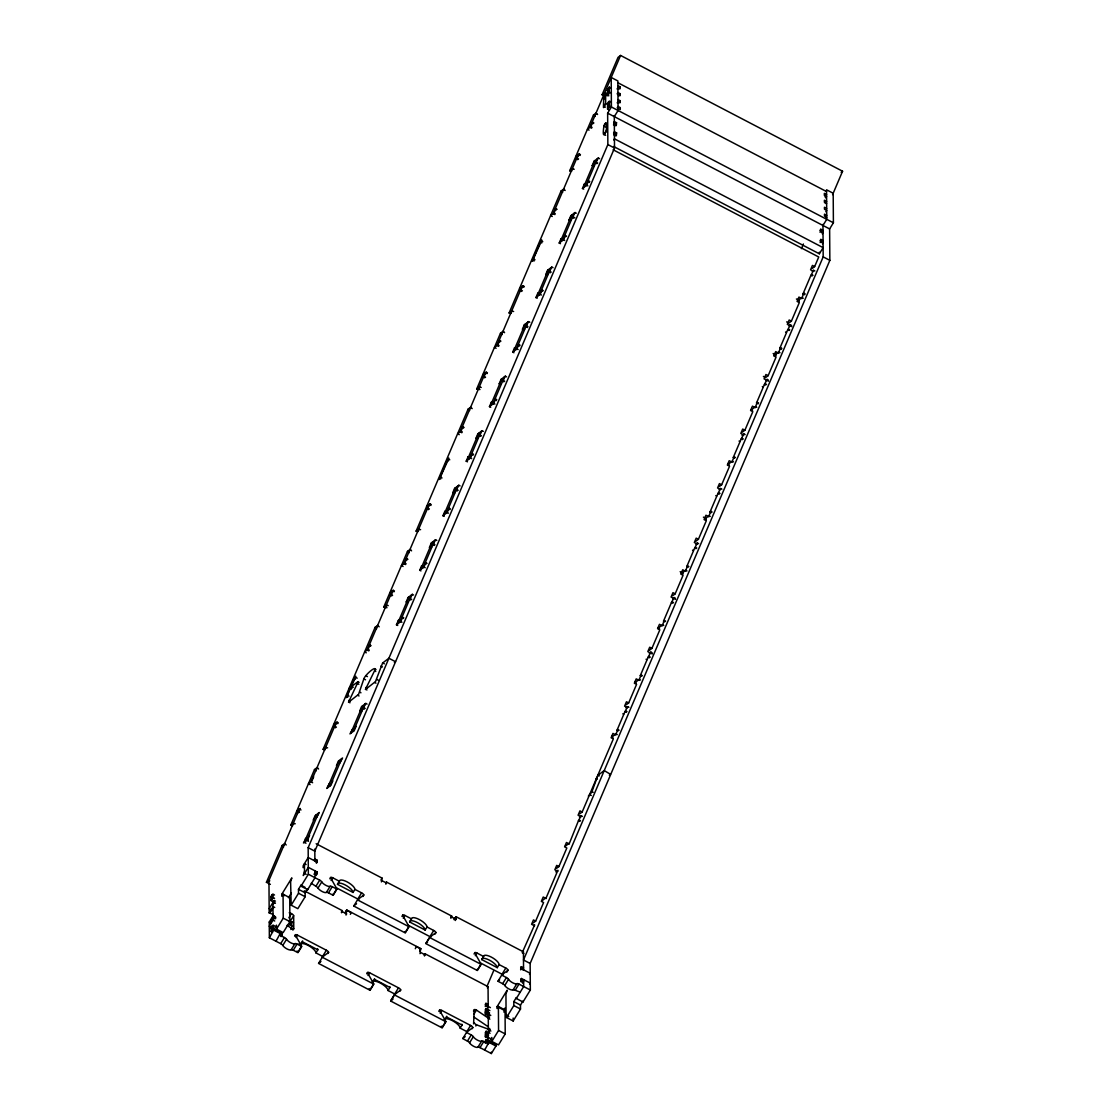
<?xml version="1.0" encoding="UTF-8"?>
<svg xmlns="http://www.w3.org/2000/svg" width="1109" height="1109" viewBox="0 0 1109 1109"><rect width="100%" height="100%" fill="white"/><g stroke="black" fill="none" stroke-linecap="round" stroke-linejoin="round"><path stroke-width="1.5" d="M607.482 90.605C611.697 80.375 607.455 95.873 608.758 95.873M607.58 104.523C609.673 95.596 610.657 109.181 607.607 108.821M348.628 702.205L358.567 694.373L363.849 678.902C364.944 674.757 377.781 664.014 374.537 670.834L365.443 689.396M365.526 689.424L375.494 681.591L382.605 663.016L388.899 658.261L395.566 661.726L394.402 662.6M588.366 796.11L591.721 792.242L597.89 775.371L604.225 770.561L610.505 774.332M591.929 791.771L593.218 792.311M270.374 884.372L266.423 882.307L282.116 845.502L284.653 843.589A2.551 2.315 52.9 0 1 285.249 844.004L286.191 844.975M292.693 825.692L291.417 825.498A2.551 2.315 52.9 0 1 290.738 825.248L314.485 769.549L317.022 767.622A2.551 2.315 52.9 0 1 317.618 768.052L318.574 769.008M325.076 749.726L323.8 749.532A2.551 2.315 52.9 0 1 323.121 749.296L375.105 627.334L377.642 625.421A2.551 2.315 52.9 0 1 378.238 625.836L379.195 626.807M386.972 607.718L384.407 607.33A2.551 2.315 52.9 0 1 383.742 607.08L407.474 551.381L410.025 549.454A2.551 2.315 52.9 0 1 410.621 549.884L411.564 550.84M418.065 531.558L416.79 531.363A2.551 2.315 52.9 0 1 416.111 531.128L468.095 409.166L470.632 407.253A2.551 2.315 52.9 0 1 471.228 407.668L472.184 408.639M479.961 389.55L477.397 389.148A2.551 2.315 52.9 0 1 476.731 388.912L500.478 333.213L503.015 331.286A2.551 2.315 52.9 0 1 503.611 331.716L504.567 332.672M511.055 313.39L509.78 313.195A2.551 2.315 52.9 0 1 509.1 312.96L561.085 190.998L563.635 189.084A2.551 2.315 52.9 0 1 564.231 189.5L565.174 190.471M571.676 171.188L570.4 170.98A2.551 2.315 52.9 0 1 569.721 170.744L593.467 115.031L596.004 113.118A2.551 2.315 52.9 0 1 596.6 113.548L597.557 114.504M604.058 95.222L602.769 95.027A2.551 2.315 52.9 0 1 602.104 94.778L618.046 57.363L620.583 55.45L842.577 171.23L832.609 194.616M620.583 55.45L589.946 127.341L591.61 128.2M335.542 727.767L334.294 727.116L336.997 722.111L338.245 722.763M366.275 652.827L364.611 651.953L367.994 649.389L369.851 645.036L371.099 645.688M391.727 595.963L390.479 595.311L393.182 590.307L394.43 590.958M403.08 566.463L401.416 565.59L404.813 563.039L406.67 558.673L407.918 559.324M428.531 509.599L427.284 508.948L429.987 503.943L431.235 504.595M459.265 434.659L457.601 433.785L460.984 431.221L462.855 426.868L464.103 427.519M484.716 377.795L483.469 377.143L486.172 372.139L487.419 372.79M496.083 348.295L494.42 347.422L497.802 344.871L499.66 340.505L500.908 341.156M521.521 291.431L520.273 290.78L522.991 285.775L524.238 286.427M552.268 216.477L550.591 215.617L553.987 213.053L555.845 208.686L557.092 209.338M577.706 159.627L576.458 158.975L579.175 153.971L580.423 154.622M589.073 130.127L587.41 129.254L590.792 126.703L592.65 122.337L593.897 122.988M306.167 837.974L303.464 842.979L307.706 839.776L309.563 835.424L308.718 836.061M360.979 711.631L359.732 710.98L361.589 706.627L365.818 703.425L367.065 704.076M397.715 625.462L396.454 624.811L398.325 620.444L400.418 620.458M407.474 602.547L406.227 601.896L408.084 597.543L412.312 594.341L413.56 594.992M420.963 570.913L419.715 570.262L421.572 565.909L423.666 565.923M430.722 548.012L429.474 547.361L431.332 542.994L435.56 539.792L436.807 540.443M444.21 516.378L442.962 515.727L444.82 511.36L446.913 511.374M453.969 493.463L452.722 492.812L454.579 488.459L458.807 485.257L460.069 485.908M467.457 461.829L466.21 461.178L468.067 456.825L470.161 456.825M477.217 438.928L475.969 438.277L477.827 433.91L482.068 430.708L483.316 431.359M490.705 407.294L489.457 406.643L491.315 402.276L493.408 402.29M500.464 384.379L499.216 383.728L501.074 379.375L505.316 376.173L506.563 376.824M513.952 352.745L512.705 352.094L514.562 347.741L516.655 347.741M523.711 329.844L522.464 329.193L524.321 324.826L528.563 321.624L529.811 322.275M537.2 298.21L535.952 297.559L537.81 293.192L539.903 293.206M546.959 275.295L545.711 274.644L547.569 270.291L551.811 267.089L553.058 267.74M560.447 243.661L559.199 243.01L561.057 238.657L563.15 238.657M570.206 220.76L568.959 220.109L570.816 215.742L575.058 212.54L576.306 213.191M583.694 189.126L582.447 188.475L584.304 184.108L586.398 184.122M593.454 166.211L592.206 165.56L594.077 161.207L598.306 158.005L599.553 158.656M315.94 815.073L304.31 842.341L305.973 843.214M327.557 787.792L339.188 760.524M350.804 733.257L362.435 705.989M397.313 624.173L408.93 596.905M420.561 569.624L432.177 542.356M443.808 515.089L455.425 487.821M467.055 460.54L478.672 433.272M490.303 406.005L501.92 378.724M513.55 351.456L525.167 324.188M536.798 296.921L548.414 269.639M560.045 242.372L571.676 215.104M583.292 187.837L594.923 160.555M318.477 813.147L306.846 840.414L308.524 841.287M330.108 785.879L341.724 758.611M353.355 731.33L364.972 704.063M399.85 622.246L411.467 594.978M423.097 567.711L434.714 540.443M446.345 513.162L457.962 485.894M469.592 458.627L481.209 431.359M492.84 404.078L504.47 376.81M516.087 349.543L527.718 322.275M539.334 294.994L550.965 267.726M562.582 240.459L574.212 213.191M585.829 185.91L597.46 158.642M364.362 709.081L363.114 708.429L365.818 703.425M396.454 624.811L400.696 621.608L402.553 617.242L403.801 617.893M410.857 599.997L409.609 599.345L412.312 594.341M419.715 570.262L423.943 567.073L425.801 562.707L427.048 563.358M434.104 545.448L432.857 544.796L435.56 539.792M442.962 515.727L447.19 512.524L449.048 508.158L450.296 508.809M457.352 490.913L456.104 490.261L458.807 485.257M466.21 461.178L470.438 457.989L472.295 453.623L473.543 454.274M480.599 436.364L479.351 435.712L482.068 430.708M489.457 406.643L493.685 403.44L495.543 399.074L496.79 399.725M503.846 381.829L502.599 381.177L505.316 376.173M512.705 352.094L516.933 348.905L518.79 344.539L520.038 345.19M527.524 327.502L525.846 326.628L528.563 321.624M535.952 297.559L540.18 294.356L542.038 289.99L543.285 290.641M550.355 272.745L549.094 272.093L551.811 267.089M559.199 243.01L563.427 239.821L565.285 235.455L566.547 236.106M573.603 218.196L572.355 217.544L575.058 212.54M582.447 188.475L586.675 185.272L588.532 180.906L589.794 181.557M596.85 163.661L595.602 163.009L598.306 158.005M314.956 870.828L314.998 877.718L307.664 889.668L301.01 886.188L308.344 874.239L308.163 847.678L607.857 144.572L607.635 113.16L611.406 107.005L611.198 77.464L617.865 80.943L618.073 110.484L614.303 116.625L607.635 113.16M614.289 115.586L614.511 148.038L314.817 851.158L308.163 847.678M345.398 913.261L346.673 910.253L351.123 912.568L350.361 914.343M415.307 948.722L416.235 946.531L420.671 948.847L419.743 951.037M454.149 919.222L454.732 917.864L456.395 918.737M487.003 986.331L493.796 970.403M801.447 248.652L803.415 244.008M613.041 737.776L611.794 737.125L612.376 735.752M636.289 683.227L635.041 682.576L635.623 681.217M659.536 628.692L658.289 628.041L658.871 626.668M682.784 574.143L681.536 573.492L682.354 571.579M706.031 519.608L704.783 518.957L705.476 517.307M729.278 465.059L728.031 464.408L728.613 463.049M752.526 410.51L751.278 409.859L751.86 408.5M775.773 355.975L774.526 355.324L775.454 353.147M799.021 301.426L797.773 300.775L798.591 298.875M533.124 923.021L535.661 921.094L543.576 902.546L541.344 901.395L543.216 897.029L546.169 898.567M556.371 868.472L558.908 866.559L566.824 848.011L564.606 846.846L566.463 842.493L569.416 844.032M582.391 816.39L581.144 815.739L578.441 820.743L569.527 843.006L565.299 846.209M579.619 813.923L582.17 812.01L613.319 738.927L611.101 737.762L612.958 733.409L615.911 734.948M618.281 730.845L617.034 730.193L624.935 711.659L627.652 706.655L628.9 707.306M626.114 704.839L628.664 702.926L636.566 684.378L634.348 683.227L636.206 678.86L639.158 680.399M641.529 676.31L640.281 675.658L648.183 657.11L650.9 652.106L652.147 652.757M649.375 650.304L651.912 648.391L659.813 629.843L657.595 628.678L659.453 624.312L662.406 625.864M664.776 621.761L663.529 621.109L671.43 602.575L674.147 597.571L675.395 598.222M672.622 595.755L675.159 593.842L683.061 575.294L680.843 574.143L682.7 569.776L685.667 571.315M688.024 567.226L686.776 566.574L694.691 548.026L697.395 543.022L698.642 543.673M695.87 541.22L698.407 539.293L706.308 520.759L704.09 519.594L705.948 515.228L708.914 516.78M711.271 512.677L710.023 512.025L717.939 493.477L720.642 488.487L721.89 489.138M719.117 486.671L721.654 484.758L729.556 466.21L727.338 465.059L729.195 460.692L732.162 462.231M734.532 458.142L733.271 457.49L741.186 438.942L743.889 433.938L745.137 434.589M742.365 432.136L744.901 430.209L752.803 411.675L750.585 410.51L752.443 406.144L755.409 407.696M758.196 403.815L756.532 402.941L764.434 384.393L767.137 379.403L768.385 380.054M763.394 376.436L765.612 377.587L768.149 375.674L776.05 357.126L773.832 355.975L775.69 351.608L778.657 353.147M781.443 349.266L779.779 348.406L787.681 329.858L790.384 324.854L791.632 325.505M786.641 321.887L788.859 323.052L791.396 321.125L799.298 302.591L797.08 301.426L798.937 297.06L801.904 298.612M804.69 294.731L803.027 293.857L810.929 275.309L813.632 270.319L814.879 270.97M812.107 268.503L814.644 266.59L818.733 256.997L613.125 149.77M611.794 737.125L616.022 733.922L617.879 729.556L619.127 730.207M635.041 682.576L639.269 679.373L641.127 675.021L642.374 675.672M658.289 628.041L662.517 624.838L664.374 620.472L665.622 621.123M681.536 573.492L685.764 570.289L687.622 565.937L688.869 566.588M704.783 518.957L709.011 515.754L710.869 511.388L712.13 512.039M728.031 464.408L732.259 461.205L734.13 456.853L735.378 457.504M751.278 409.859L755.506 406.67L757.378 402.304L758.625 402.955M774.526 355.324L778.754 352.121L780.625 347.769L781.873 348.42M797.773 300.775L802.015 297.586L803.873 293.22L805.12 293.871M822.961 224.42L823.183 256.872L523.49 959.992L530.144 963.458L530.338 990.018L522.991 1001.981L516.337 998.502L516.337 997.518L513.814 1001.621L513.841 1005.558L506.508 1017.507L513.162 1020.987L520.509 1009.024L520.481 1005.087L522.991 1000.997L522.991 1001.981M530.144 963.458L829.851 260.352L829.629 228.939L833.4 222.784L833.192 193.257L826.538 189.778L826.746 219.319L822.961 225.46M358.152 681.702L348.517 702.191M487.281 1012.018L488.168 1006.32L487.336 1007.124M487.378 1038.468L488.376 1037.386L487.503 1043.084M610.643 92.796L609.395 92.144L607.51 95.291L607.482 90.3L609.368 87.223L610.615 87.874M604.183 106.519L605.666 103.22L605.597 94.958L603.712 98.091C603.171 116.639 603.254 102.097 606.914 103.872M608.855 109.777L607.607 109.139L607.58 104.204L609.465 101.141L610.712 101.792M617.089 88.97L617.907 87.625L620.125 88.789L620.111 86.821L617.893 85.656M618.6 89.275L620.111 86.821M607.607 109.139L609.493 106.062L610.74 106.714M617.117 93.891L617.949 92.546L620.167 93.71L620.181 95.679L617.963 94.515M618.656 96.164L620.167 93.71M617.186 102.874L618.004 101.529L620.222 102.693L620.208 100.725L617.99 99.56M618.697 103.179L620.208 100.725M617.214 107.809L618.046 106.464L620.264 107.615L620.278 109.583L618.06 108.432M613.624 122.739L614.331 121.588L616.549 122.752L615.855 125.871M613.513 124.901L614.344 123.556L616.562 124.721M615.37 124.665L616.549 122.752M613.582 133.108L614.4 131.763L616.618 132.914L615.925 136.047M613.707 134.882L614.414 133.732L616.632 134.896M615.44 134.841L616.618 132.914M613.748 139.97L614.455 138.819L823.128 247.654L819.343 253.795L613.582 146.471M275.434 901.132L274.186 900.48L269.154 908.673L271.372 909.824M272.939 904.487L274.186 900.48M273.161 914.426L269.82 913.192A2.551 0.859 31.5 0 1 269.182 912.901L272.953 906.76A2.551 0.859 31.5 0 0 273.59 907.051L274.713 907.453M269.82 913.192L273.59 907.051M281.062 936.634L282.005 935.095L279.787 933.944L279.787 935.095L284.472 937.535A2.551 0.859 31.5 0 1 286.566 939.281A5.101 1.705 31.5 0 0 290.766 942.775A5.101 1.705 31.5 0 0 294.939 943.648A2.551 0.859 31.5 0 1 297.032 944.078L301.717 946.518L297.947 952.673L293.261 950.233A2.551 0.859 31.5 0 0 291.168 949.789A5.101 1.705 31.5 0 1 286.995 948.93A5.101 1.705 31.5 0 1 282.795 945.423A2.551 0.859 31.5 0 0 280.702 943.676L269.362 937.77L276.474 925.169L276.501 929.106L283.169 932.586L289.893 921.621L289.726 897.666L283.058 894.187L281.811 896.238L281.797 894.27L291.847 877.884L290.613 881.891L291.182 905.207L297.836 908.673L305.169 896.724L305.141 892.787L307.664 888.683L307.664 889.668M269.362 937.77L269.251 922.05L273.022 915.895A2.551 0.859 31.5 0 1 273.66 916.27L275.891 917.781M304.462 865.616L303.214 867.668L303.201 865.699L308.233 857.507L317.105 862.137L316.398 863.287M270.998 923.173L269.889 922.411L273.66 916.27M273.036 918.169L274.297 916.117L275.545 916.769M274.297 916.117L274.311 918.086L269.279 926.278L270.943 927.152M288.451 897.749L291.39 892.967M304.504 871.522L303.27 875.542L308.302 867.349L317.174 871.979L316.245 875.486M314.166 860.154L314.873 859.004L317.091 860.168L317.105 862.137M291.182 905.207L298.515 893.244L298.487 889.307L300.996 885.204L305.003 887.297M315.913 862.081L317.091 860.168M276.501 929.106L283.239 918.155L283.058 894.187M314.027 874.322L314.97 872.783L317.188 873.947M288.839 917.822L291.431 913.594L289.213 912.776M315.76 874.28L317.174 871.979M273.965 929.273L280.619 932.738L276.016 941.236L276.016 940.529M280.577 935.441L281.991 933.126L279.773 931.976M292.152 926.154A8.927 2.98 31.5 0 0 289.906 924.837L289.893 921.884L293.663 915.729A2.551 0.859 31.5 0 0 291.431 913.594M289.906 924.837L291.806 921.759A8.927 2.98 31.5 0 1 293.483 922.73M280.702 943.676L284.472 937.535M319.683 880.158A2.551 0.859 31.5 0 1 321.776 881.905A5.101 1.705 31.5 0 0 325.977 885.398A5.101 1.705 31.5 0 0 330.149 886.271A2.551 0.859 31.5 0 1 332.243 886.701L336.928 889.141L333.157 895.296L328.472 892.856A2.551 0.859 31.5 0 0 326.379 892.412A5.101 1.705 31.5 0 1 322.206 891.539A5.101 1.705 31.5 0 1 318.006 888.046A2.551 0.859 31.5 0 0 315.913 886.299L319.683 880.158L308.344 874.239M290.835 929.508L291.542 928.358A2.551 0.859 31.5 0 0 293.76 928.538L293.663 915.729M291.736 928.843L291.806 921.759M282.795 945.423L286.566 939.281M318.006 888.046L321.776 881.905M292.818 930.063L293.76 928.538M294.606 936.162L295.313 935.012A2.551 0.859 31.5 0 1 297.517 935.178L326.379 950.233A2.551 0.859 31.5 0 1 328.611 952.381L327.904 953.532M329.817 878.785L330.524 877.635A2.551 0.859 31.5 0 1 332.742 877.801L339.396 881.281A8.927 2.98 31.5 0 1 347.145 881.891A8.927 2.98 31.5 0 1 354.935 889.376L361.589 892.856A2.551 0.859 31.5 0 1 363.821 895.005L362.879 896.529M296.103 937.493L297.517 935.178M331.078 880.491L332.742 877.801M291.168 949.789L294.939 943.648M326.379 892.412L330.149 886.271M293.261 950.233L297.032 944.078M328.472 892.856L332.243 886.701M299.998 944.591L302.3 941.735A8.927 2.98 31.5 0 1 302.618 940.903M354.935 889.376L353.05 892.454L337.51 884.358L339.396 881.281M323.218 956.734A2.551 0.859 31.5 0 0 322.608 956.388L315.954 952.908L317.839 949.831A8.927 2.98 31.5 0 0 317.507 948.666M341.35 912.166L342.293 910.628L304.282 890.804M341.586 912.762L342.293 910.628M345.523 911.917L346.701 909.99L420.699 948.583L420.02 953.671M346.022 915.077L346.701 909.99M322.608 956.388L326.379 950.233M336.179 887.713L357.819 899.011L361.589 892.856M380.914 880.047L382.092 878.12L316.162 843.741M381.413 881.905L382.092 878.12M385.835 883.235L386.542 882.085L451.668 916.048L450.961 918.183M385.849 884.22L386.542 882.085M825.054 196.958L826.565 194.491L824.347 193.34L824.361 195.309L826.579 196.459L825.748 197.804M825.318 203.502L826.607 201.381L824.389 200.23L824.403 202.198L826.621 203.349M825.845 211.722L826.676 210.377L824.458 209.213L824.444 207.244L826.662 208.409M825.761 216.837L826.704 215.298L824.486 214.134L824.5 216.103L826.718 217.267M820.078 230.422L820.785 229.272L823.003 230.422L821.824 232.349M820.092 232.391L820.785 229.272M366.719 973.771L367.426 972.621A2.551 0.859 31.5 0 1 369.63 972.787L398.491 987.842A2.551 0.859 31.5 0 1 400.723 989.99L400.016 991.141M401.929 916.394L402.636 915.244A2.551 0.859 31.5 0 1 404.84 915.41L411.508 918.89A8.927 2.98 31.5 0 1 419.244 919.5A8.927 2.98 31.5 0 1 427.048 926.999L433.702 930.465A2.551 0.859 31.5 0 1 435.934 932.614L434.991 934.152M822.185 233.736L823.017 232.391L820.799 231.24M367.98 975.49L369.63 972.787M403.191 918.1L404.84 915.41M820.147 240.598L820.854 239.447L823.072 240.598L822.005 242.33M820.161 242.566L820.854 239.447M822.379 243.717L823.086 242.566L820.868 241.415M372.097 982.2L374.412 979.344A8.927 2.98 31.5 0 1 374.592 978.692M427.048 926.999L425.163 930.063L409.623 921.967L411.508 918.89M395.331 994.343A2.551 0.859 31.5 0 0 394.721 993.997L388.053 990.517L389.952 987.44A8.927 2.98 31.5 0 0 389.758 986.594M419.757 950.122L420.699 948.583M394.721 993.997L398.491 987.842M408.292 925.322L429.932 936.62L433.702 930.465M424.22 955.39L425.163 953.851L488.057 986.663L488.182 1004.491L487.003 1006.418M424.47 955.986L425.163 953.851M450.725 917.587L451.668 916.048M454.205 919.791L456.09 916.727L523.434 951.841L523.559 969.807M455.411 920.498L456.09 916.727M438.817 1011.38L439.524 1010.23A2.551 0.859 31.5 0 1 441.742 1010.41L470.604 1025.451A2.551 0.859 31.5 0 1 472.822 1027.599L472.115 1028.75M474.028 954.003L474.735 952.853A2.551 0.859 31.5 0 1 476.953 953.019L483.607 956.499A8.927 2.98 31.5 0 1 491.356 957.109A8.927 2.98 31.5 0 1 499.147 964.608L505.815 968.074A2.551 0.859 31.5 0 1 508.033 970.223L506.855 972.136M440.093 1013.099L441.742 1010.41M475.304 955.708L476.953 953.019M444.21 1019.809L446.511 1016.953A8.927 2.98 31.5 0 1 446.691 1016.301M499.147 964.608L497.262 967.672L481.722 959.576L483.607 956.499M467.443 1031.966A2.551 0.859 31.5 0 0 466.834 1031.606L460.166 1028.126L462.051 1025.063A8.927 2.98 31.5 0 0 461.871 1024.203M487.35 987.814L488.057 986.663M473.501 1011.061L474.208 1009.897A2.551 0.859 31.5 0 1 476.426 1010.077L489.845 1019.143M474.07 1013.917L476.426 1010.077M466.834 1031.606L470.604 1025.451M480.391 962.931L502.044 974.229L505.815 968.074M485.257 1004.491L485.964 1003.34L488.182 1004.491M473.598 1023.857L474.208 1009.897M485.271 1006.459L485.964 1003.34M485.298 1009.744L486.005 1008.58L489.887 1010.618M475.83 1025.991L476.537 1024.841A2.551 0.859 31.5 0 1 474.305 1022.706M485.077 1012.087L486.005 1008.58M508.754 1016.593L506.092 1015.206L505.94 994.205L507.187 990.185L497.123 1006.584L497.137 1008.552L498.398 1006.501L505.052 1009.98L505.219 1033.935L498.496 1044.886L491.841 1041.42L491.814 1037.483L489.291 1041.573L495.959 1045.052L495.959 1046.037L491.342 1053.55L480.003 1047.631A2.551 0.859 31.5 0 0 477.924 1047.201A5.101 1.705 31.5 0 1 473.737 1046.328A5.101 1.705 31.5 0 1 469.551 1042.834A2.551 0.859 31.5 0 0 467.443 1041.088L471.228 1034.933L466.542 1032.493M519.899 992.084L515.214 990.254A2.551 0.859 31.5 0 0 513.134 989.824A5.101 1.705 31.5 0 1 508.948 988.951A5.101 1.705 31.5 0 1 504.761 985.457A2.551 0.859 31.5 0 0 502.654 983.711L506.439 977.556L501.753 975.116M485.077 1013.238L486.019 1011.699L488.251 1012.864L486.823 1015.165M523.434 951.841L522.727 952.991L523.85 953.601M485.326 1014.818L486.019 1011.699M487.295 1013.252L488.237 1011.713L486.019 1010.549M469.551 1042.834L473.321 1036.679A2.551 0.859 31.5 0 0 471.228 1034.933M504.761 985.457L508.532 979.302A2.551 0.859 31.5 0 0 506.439 977.556M487.308 1016.371L489.513 1012.78L488.279 1016.801L488.362 1030.469L489.623 1028.417L489.637 1030.4L487.433 1033.976M520.62 967.838L521.327 966.688L523.545 967.838L522.367 969.765M520.634 969.807L521.327 966.688M485.215 1032.826L486.158 1031.287L490.039 1033.311M485.229 1034.794L486.158 1031.287M477.924 1047.201L481.694 1041.046A2.551 0.859 31.5 0 1 483.774 1041.49L488.459 1043.929L488.459 1042.779L486.227 1041.614L486.213 1039.646L491.107 1042.197M513.134 989.824L516.905 983.669A2.551 0.859 31.5 0 1 518.984 984.099L530.338 990.018M485.007 1036.319L486.186 1034.406L488.404 1035.556L487.225 1037.483M520.703 979.649L521.41 978.498L530.282 983.129L529.575 984.279M485.492 1037.525L486.186 1034.406M480.003 1047.631L483.774 1041.49M515.214 990.254L518.984 984.099M520.717 981.617L521.41 978.498M487.447 1035.945L488.39 1034.406L486.172 1033.255M505.039 1008.012L503.777 1010.049L497.123 1006.584M485.271 1041.185L486.213 1039.646M503.791 1012.018L505.052 1009.98M521.951 982.394L523.628 979.663L523.67 986.553L516.337 998.502M485.285 1043.153L486.227 1041.614M522.699 983.156L523.642 981.631L521.424 980.467M529.506 974.437L530.213 973.286L521.341 968.656M487.516 1044.318L488.459 1042.779M489.291 1041.573L484.688 1050.071L484.688 1049.364M506.092 1015.206L506.48 1014.555L506.508 1017.507M491.841 1041.42L498.565 1030.455L498.398 1006.501M590.043 794.834L591.305 795.486M602.104 94.778L604.641 92.865A2.551 2.315 52.9 0 0 605.32 93.101L606.595 93.308M602.769 95.027L605.32 93.101M593.467 115.031A2.551 2.315 52.9 0 1 594.064 115.461L596.6 113.548M592.65 122.337L591.804 122.974L593.052 123.626M579.175 153.971L575.779 156.521L577.442 157.395M569.721 170.744L572.258 168.831A2.551 2.315 52.9 0 0 572.937 169.067L574.212 169.261M570.4 170.98L572.937 169.067M592.206 165.56L594.313 165.574M561.085 190.998A2.551 2.315 52.9 0 1 561.681 191.427L564.231 189.5M588.532 180.906L587.687 181.557L589.364 182.417M555.845 208.686L554.999 209.338L556.247 209.989M568.959 220.109L571.052 220.123M565.285 235.455L564.439 236.092L565.687 236.744M522.991 285.775L519.594 288.34L521.258 289.199M545.711 274.644L547.804 274.658M509.1 312.96L511.651 311.033A2.551 2.315 52.9 0 0 512.316 311.269L513.606 311.477M509.78 313.195L512.316 311.269M542.038 289.99L541.192 290.641L542.44 291.293M500.478 333.213A2.551 2.315 52.9 0 1 501.074 333.629L503.611 331.716M499.66 340.505L498.814 341.142L500.062 341.794M522.464 329.193L524.557 329.207M518.79 344.539L517.945 345.176L519.608 346.05M486.172 372.139L482.789 374.69L484.453 375.563M476.731 388.912L479.268 386.999A2.551 2.315 52.9 0 0 479.947 387.235L481.223 387.429M477.397 389.148L479.947 387.235M499.216 383.728L501.31 383.742M468.095 409.166A2.551 2.315 52.9 0 1 468.691 409.595L471.228 407.668M495.543 399.074L494.697 399.725L496.361 400.585M462.855 426.868L462.009 427.506L463.257 428.157M475.969 438.277L478.062 438.291M841.149 172.311L842.577 171.23M472.295 453.623L471.45 454.26L473.113 455.134M429.987 503.943L426.605 506.508L428.268 507.381M452.722 492.812L454.815 492.826M416.111 531.128L418.647 529.201A2.551 2.315 52.9 0 0 419.327 529.437L420.602 529.645M416.79 531.363L419.327 529.437M449.048 508.158L448.202 508.809L449.866 509.669M407.474 551.381A2.551 2.315 52.9 0 1 408.07 551.797L410.621 549.884M406.67 558.673L405.825 559.31L407.072 559.962M429.474 547.361L431.567 547.375M425.801 562.707L424.955 563.344L426.203 563.996M812.259 271.358L813.632 270.319M393.182 590.307L389.8 592.871L391.879 593.953M383.742 607.08L386.279 605.167A2.551 2.315 52.9 0 0 386.944 605.403L388.233 605.597M384.407 607.33L386.944 605.403M803.027 293.857L803.873 293.22M406.227 601.896L408.32 601.91M375.105 627.334A2.551 2.315 52.9 0 1 375.701 627.763L378.238 625.836M402.553 617.242L401.708 617.893L402.955 618.545M789.012 325.894L790.384 324.854M369.851 645.036L369.006 645.674L370.254 646.325M779.779 348.406L780.625 347.769M358.068 681.619L351.65 686.402L353.314 687.261M765.764 380.442L767.137 379.403M756.532 402.941L757.378 402.304M336.997 722.111L333.615 724.676L335.278 725.549M359.732 710.98L361.825 710.994M323.121 749.296L325.658 747.369A2.551 2.315 52.9 0 0 326.337 747.618L327.612 747.813M323.8 749.532L326.337 747.618M352.676 728.89L349.959 733.895L354.201 730.692L356.058 726.34L355.213 726.977M742.032 435.338L743.889 433.938M314.485 769.549A2.551 2.315 52.9 0 1 315.081 769.965L317.618 768.052M733.271 457.49L734.13 456.853M312.821 777.478L313.667 776.841L311.809 781.207L308.427 783.758L310.09 784.631M337.33 764.891L336.484 765.529L338.342 761.162L342.57 757.974L339.867 762.964M329.415 783.439L326.711 788.43L330.953 785.241L332.811 780.875L331.965 781.512M719.159 489.596L720.642 488.487M297.489 813.479L300.192 808.475L296.796 811.039L299.472 812.426M290.738 825.248L293.289 823.335A2.551 2.315 52.9 0 0 293.954 823.571L295.23 823.765M291.417 825.498L293.954 823.571M710.023 512.025L710.869 511.388M314.083 819.426L313.237 820.078L315.095 815.711L319.323 812.509L316.62 817.513M282.116 845.502A2.551 2.315 52.9 0 1 282.712 845.931L285.249 844.004M695.911 544.145L697.395 543.022M266.423 882.307L268.96 880.394L299.347 809.113L301.01 809.986M686.776 566.574L687.622 565.937M672.664 598.68L674.147 597.571M663.529 621.109L664.374 620.472M649.306 653.312L650.9 652.106M640.281 675.658L641.127 675.021M626.058 707.847L627.652 706.655M617.034 730.193L617.879 729.556M609.34 775.205L610.116 774.623M579.452 817.014L581.144 815.739M555.789 871.882L557.896 870.274L546.28 897.541L542.038 900.744M533.803 925.461L534.649 924.823L522.187 952.728M363.821 895.005L357.625 899.662L353.757 906.039L405.256 932.905L409.041 926.75L357.528 899.898M353.854 905.803L355.407 904.639M355.781 904.348L356.557 903.766M328.611 952.381L322.414 957.039L318.546 963.416L370.046 990.282L373.816 984.14L322.317 957.275M318.643 963.194L319.808 962.307M320.182 962.016L320.958 961.434M435.934 932.614L429.738 937.271L425.967 943.412L427.506 942.248M400.723 989.99L394.527 994.648L390.742 1000.803L391.907 999.93M392.295 999.639L393.071 999.043M508.033 970.223L501.836 974.88L497.983 981.257L502.654 983.711M498.066 981.035L499.618 979.857M472.822 1027.599L466.626 1032.257L462.772 1038.648L467.443 1041.088M462.855 1038.412L465.184 1036.665M348.739 702.149L350.028 702.773M476.537 1024.841L489.915 1029.748M833.4 222.784L611.406 107.005M617.879 82.731L826.552 191.566M607.482 90.3L608.73 90.952M607.261 95.887C605.389 92.518 601.896 98.937 605.375 98.964M607.58 104.204L608.827 104.856M603.767 106.298L605.445 107.157M614.303 116.625L829.629 228.939M607.053 123.806C604.696 120.049 602.145 131.583 605.805 123.154C609.215 127.674 601.023 144.808 603.906 126.232L605.583 127.105M607.108 132.013L605.861 131.361L603.975 134.439L605.639 135.312M590.792 126.703L592.04 127.355M607.857 144.572L614.511 148.038M823.183 256.872L829.851 260.352M814.644 266.59L812.426 265.425L810.568 269.792L813.521 271.345M596.448 162.371L597.696 163.023M811.774 274.672L813.022 275.323M594.077 161.207L595.325 161.859M810.929 275.309L812.176 275.961M579.993 155.482L578.316 154.608L553.141 213.69L554.805 214.564M577.304 158.337L578.551 158.989M584.304 184.108L585.552 184.759M586.675 185.272L587.922 185.924M802.015 297.586L803.263 298.238M796.401 298.986L799.367 300.525M791.396 321.125L789.178 319.974L787.321 324.341L791.757 326.656M570.816 215.742L572.078 216.394M573.201 216.907L574.864 217.78M788.527 329.221L789.774 329.872M787.681 329.858L788.929 330.51M785.56 331.993L786.392 332.423M553.987 213.053L555.235 213.704M561.057 238.657L562.305 239.308M563.427 239.821L564.675 240.473M778.754 352.121L780.015 352.773M773.153 353.521L776.12 355.074M542.758 241.623L541.511 240.972L540.249 241.928L532.251 261.322L541.511 240.972C543.008 237.617 537.879 243.328 541.913 242.788M768.149 375.674L765.931 374.509L764.073 378.876L768.509 381.191M535.009 259.797L533.762 259.146L532.5 260.102L534.164 260.975M547.569 270.291L548.816 270.943M549.953 271.455L551.201 272.107M765.279 383.756L766.527 384.407M764.434 384.393L765.681 385.045M762.313 386.542L763.144 386.972M540.18 294.356L541.428 295.008M755.506 406.67L756.754 407.322M537.81 293.192L539.473 294.065M523.808 287.286L522.145 286.413L496.957 345.509L498.62 346.368M521.119 290.142L522.381 290.794M744.901 430.209L742.683 429.058L740.826 433.425L743.779 434.964M524.321 324.826L525.569 325.478M526.692 325.991L527.953 326.642M742.032 438.305L743.28 438.956M741.186 438.942L742.434 439.594M739.051 441.077L739.897 441.507M516.933 348.905L518.18 349.557M732.259 461.205L733.506 461.857M514.562 347.741L516.226 348.6M497.802 344.871L499.05 345.523M721.654 484.758L719.436 483.593L717.578 487.96L720.531 489.513M501.074 379.375L502.322 380.027M503.444 380.539L504.706 381.191M718.784 492.84L720.032 493.491M717.939 493.477L719.186 494.129M486.99 373.65L485.326 372.776L460.138 431.858L461.815 432.732M715.804 495.626L716.636 496.056M484.314 376.506L485.562 377.157M491.315 402.276L492.978 403.149M493.685 403.44L494.933 404.092M709.011 515.754L710.259 516.406M703.411 517.154L706.364 518.693M698.407 539.293L696.189 538.142L694.331 542.509L697.284 544.048M477.827 433.91L479.074 434.562M480.197 435.075L481.445 435.726M695.537 547.389L696.785 548.04M694.691 548.026L695.939 548.678M692.557 550.161L693.388 550.591M460.984 431.221L462.245 431.872M468.067 456.825L469.315 457.476M470.438 457.989L471.685 458.641M685.764 570.289L687.012 570.941M680.164 571.689L683.116 573.242M449.769 459.791L448.521 459.14L447.246 460.096L439.247 479.49L448.521 459.14C449.991 455.979 445.361 460.859 448.493 460.748M675.159 593.842L672.941 592.677L671.07 597.044L675.52 599.359M442.02 477.965L440.772 477.314L439.497 478.27L440.744 478.922M456.95 489.623L458.197 490.275M672.29 601.924L673.537 602.575M454.579 488.459L455.827 489.111M671.43 602.575L672.692 603.227M444.82 511.36L446.483 512.233M447.19 512.524L448.438 513.176M662.517 624.838L663.764 625.49M430.805 505.454L429.141 504.581L403.953 563.677L405.631 564.55M428.129 508.31L429.377 508.962M651.912 648.391L649.694 647.226L647.822 651.593L652.272 653.908M433.702 544.159L434.95 544.81M649.028 656.473L650.29 657.124M431.332 542.994L432.995 543.867M648.183 657.11L649.43 657.762M646.062 659.245L646.894 659.675M421.572 565.909L423.236 566.768M423.943 567.073L425.191 567.725M639.269 679.373L640.517 680.025M404.813 563.039L406.06 563.691M628.664 702.926L626.446 701.775L624.575 706.128L627.542 707.681M408.084 597.543L409.748 598.403M410.455 598.708L411.702 599.359M625.781 711.008L627.029 711.659M624.935 711.659L626.183 712.311M394 591.818L392.336 590.945L367.148 650.04L368.812 650.9M622.814 713.794L623.646 714.224M391.325 594.674L392.572 595.325M398.325 620.444L399.989 621.317M400.696 621.608L401.943 622.26M616.022 733.922L617.269 734.574M367.994 649.389L369.242 650.04M382.702 662.932L384.366 663.806M598.028 775.246L599.276 775.898M380.789 666.107L382.453 666.98M596.115 778.421L597.363 779.072M374.773 668.921L376.034 669.573M374.537 670.834L375.785 671.486M376.644 679.36L378.724 680.441M365.776 675.728L367.439 676.601M374.717 682.52L375.965 683.172M363.849 678.902L365.526 679.762M357.195 678.167L355.532 677.308L354.256 678.264L346.258 697.658L355.532 677.308C356.973 674.189 352.371 679.013 355.504 678.916M357.847 681.716L359.094 682.368M365.956 687.428L367.204 688.079M357.597 683.629L358.845 684.281M365.72 689.327L366.968 689.978M359.704 692.141L360.952 692.792M352.052 688.218L350.375 687.358L349.113 688.315L351.193 689.396M582.17 812.01L579.938 810.859L578.08 815.212L581.047 816.765M357.791 695.315L359.039 695.967M349.03 696.133L347.782 695.482L346.507 696.438L347.755 697.09M361.589 706.627L362.837 707.279M363.96 707.792L365.208 708.443M579.286 820.092L580.534 820.743M349.03 700.209L350.278 700.86M578.441 820.743L579.688 821.395M337.815 723.622L336.152 722.763L310.964 781.845L312.627 782.718M335.14 726.478L336.387 727.13M558.908 866.559L556.69 865.394L554.833 869.761L557.799 871.3M535.661 921.094L533.443 919.943L531.585 924.296L534.552 925.849M305.322 838.612L307.997 839.998M382.12 880.754L386.556 883.069M451.668 917.032L456.118 919.347M306.126 864.521L304.448 863.648L304.518 873.49L306.181 874.363M315.913 886.299L311.227 883.249M342.293 911.612L346.729 913.927M420.727 952.52L425.177 954.835M298.487 889.307L305.141 892.787M513.814 1001.621L520.481 1005.087M298.515 893.244L305.169 896.724M513.841 1005.558L520.509 1009.024M269.778 880.809L268.96 880.394L269.182 912.901M281.797 894.27L284.458 895.656M274.533 895.018C271.511 891.539 270.222 899.149 271.081 900.674C273.798 899.247 273.604 890.042 270.984 897.223L272.648 898.096M485.978 1005.309L490.414 1007.624M274.561 898.304L272.897 897.431L271.012 900.508L272.26 901.16M274.2 902.449L275.448 903.1M489.526 1014.749L490.774 1015.4M274.588 903.391L272.925 902.518L273.05 920.137L274.713 920.997M486.033 1013.668L489.928 1015.692M488.279 1016.801L489.526 1017.452M283.239 918.155L289.893 921.621M498.565 1030.455L505.219 1033.935M274.311 918.086L275.559 918.737M489.637 1030.4L490.885 1031.051M274.755 926.084C271.65 922.688 270.416 930.299 271.331 931.74C274.006 930.285 273.868 920.733 271.206 928.288L273.868 929.675M486.199 1036.374L490.081 1038.398M302.3 941.735L317.839 949.831M374.412 979.344L389.952 987.44M446.511 1016.953L462.051 1025.063M274.353 929.148L273.105 928.496L271.22 931.574L272.467 932.225M273.965 930.257L280.632 933.723M489.305 1042.557L495.959 1046.037M298.751 943.939L299.582 944.369M473.779 1016.981L488.307 1026.809M287.065 925.336L291.542 928.358M594.064 115.461L595.02 116.431M561.681 191.427L562.637 192.384M501.074 333.629L502.017 334.599M468.691 409.595L469.648 410.552M408.07 551.797L409.027 552.767M375.701 627.763L376.658 628.72M315.081 769.965L316.037 770.935M282.712 845.931L283.654 846.888M474.735 952.853L481.043 964.04L477.272 970.181L476.884 969.488M402.636 915.244L408.944 926.431L405.173 932.572L404.771 931.879M439.524 1010.23L445.832 1021.417L442.061 1027.558L441.271 1026.158M330.524 877.635L336.831 888.822L333.06 894.963L332.658 894.27M367.426 972.621L373.733 983.808L369.949 989.949L369.172 988.549M295.313 935.012L301.62 946.199L297.85 952.34L297.06 950.94M819.343 252.214L819.343 253.795M618.06 108.627L618.073 110.484M513.148 1018.034L513.162 1020.987M491.342 1052.108L491.342 1053.55M488.237 1011.713L488.251 1012.864M488.39 1034.406L488.404 1035.556M314.804 849.009L314.887 860.972M300.996 885.204L301.01 886.188M281.991 933.126L282.005 935.095M481.694 1041.046A5.101 1.705 31.5 0 1 477.508 1040.173A5.101 1.705 31.5 0 1 473.321 1036.679M288.881 920.525A2.551 0.859 31.5 0 1 289.893 921.884M269.251 922.05A2.551 0.859 31.5 0 1 269.889 922.411M300.414 944.799A8.927 2.98 31.5 0 1 308.15 945.409A8.927 2.98 31.5 0 1 315.954 952.908M372.527 982.422A8.927 2.98 31.5 0 1 380.262 983.018A8.927 2.98 31.5 0 1 388.053 990.517M444.626 1020.03A8.927 2.98 31.5 0 1 452.375 1020.627A8.927 2.98 31.5 0 1 460.166 1028.126M293.538 929.453A8.927 2.98 31.5 0 1 292.416 928.94M516.905 983.669A5.101 1.705 31.5 0 1 512.732 982.796A5.101 1.705 31.5 0 1 508.532 979.302M502.044 974.229A2.551 0.859 31.5 0 1 502.862 974.714M429.932 936.62A2.551 0.859 31.5 0 1 430.749 937.105M357.819 899.011A2.551 0.859 31.5 0 1 358.845 899.649M337.51 884.358A8.927 2.98 31.5 0 1 345.259 884.954A8.927 2.98 31.5 0 1 353.05 892.454M409.623 921.967A8.927 2.98 31.5 0 1 417.358 922.563A8.927 2.98 31.5 0 1 425.163 930.063M481.722 959.576A8.927 2.98 31.5 0 1 489.471 960.172A8.927 2.98 31.5 0 1 497.262 967.672M394.43 994.884L390.659 1001.025L442.158 1027.891L445.929 1021.749L394.43 994.884M429.64 937.507L425.87 943.648L477.369 970.514L481.14 964.373L429.64 937.507"/></g></svg>
